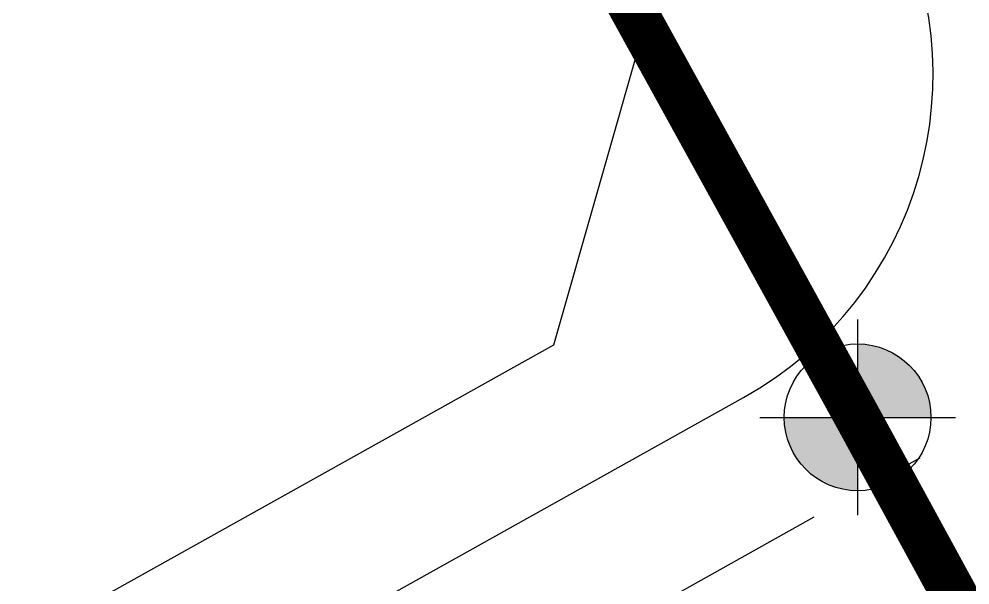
# Model space of a CAD drawing. Header units: millimetres. Extents: x 567980 to 569372, y 2065777 to 2066674.
# Drawn here: x 569114.63 to 569135.21, y 2066363.02 to 2066375.26 of the extents above; entities that cross this region are included whole.
import ezdxf

# ---------------------------------------------------------------- set-up
doc = ezdxf.new("R2010")
doc.units = ezdxf.units.MM
doc.linetypes.add('ACAD_ISO10W100', pattern=[18.5, 12, -3, 0.5, -3])
doc.linetypes.add('HIDDEN', pattern=[0.75, 0.5, -0.25])
doc.layers.add('boDnv', color=54, linetype='Continuous', lineweight=25)
for name, color, linetype in [('BoThamCo', 94, 'Continuous'), ('LogDg', 7, 'Continuous'), ('QH', 7, 'Continuous'), ('RANHGIOI', 2, 'HIDDEN'), ('TimDg', 222, 'Continuous'), ('ViaHeS', 32, 'Continuous')]:
    doc.layers.add(name, color=color, linetype=linetype)

# ---------------------------------------------------------------- blocks, each defined once
blk = doc.blocks.new('moc')
at = {"layer": 'QH', "linetype": 'Continuous'}
h = blk.add_hatch(color=7, dxfattribs=at)
h.paths.add_polyline_path([(0, 0), (0.5292, 0, 0.414214), (0, 0.5292)])
h.paths.add_polyline_path([(-0.5292, 0, 0.414214), (0, -0.5292), (0, 0)])
for p, q in [((0, 0.7056), (0, -0.7056)), ((-0.7056, 0), (0.7056, 0))]:
    blk.add_line(p, q, dxfattribs=at)
blk.add_circle((0, 0), 0.5292, dxfattribs=at)
blk = doc.blocks.new('NEN')
at = {"layer": 'BoThamCo'}
blk.add_lwpolyline([(428.718, -3.481), (430.67, 3.334), (425.842, 12.092), (419.062, 14.034), (356.109, -21.094), (354.179, -27.896), (359.052, -36.629), (365.854, -38.559)], close=True, dxfattribs=at)
at = {"layer": 'LogDg'}
blk.add_lwpolyline([(432.824, -4.625, 0.412716), (435.93, 6.222), (431.102, 14.979, 0.415712), (420.198, 18.103), (354.647, -18.474, 0.414214), (351.559, -29.358), (356.432, -38.091, 0.414214), (367.316, -41.178)], format="xyb", close=True, dxfattribs=at)
at = {"layer": 'RANHGIOI', "color": 1, "ltscale": 9, "const_width": 1}
blk.add_lwpolyline([(-499.271, -471.636), (-50.48, -321.024, 0.050684), (130.425, -239.135), (301.319, -139.843), (460, -51.299, 0.006594), (435.293, -5.051), (303.078, 234.769), (284.672, 225.077), (-55.993, 76.586), (-56.839, 76.223, -0.005137), (-90.743, 62.093)], format="xyb", dxfattribs=at)
at = {"layer": 'TimDg', "linetype": 'ACAD_ISO10W100', "ltscale": 0.75}
blk.add_lwpolyline([(446.462, -0.451), (260.371, -104.289)], dxfattribs=at)
at = {"layer": 'ViaHeS'}
blk.add_lwpolyline([(425.842, 12.092), (419.062, 14.034), (356.109, -21.094), (354.179, -27.896), (359.052, -36.629), (365.854, -38.559), (428.718, -3.481), (430.67, 3.334)], close=True, dxfattribs=at)
at = {"layer": 'QH', "xscale": 3, "yscale": 3, "zscale": 3}
blk.add_blockref('moc', (435.293, -5.051), dxfattribs=at)

msp = doc.modelspace()

# ---------------------------------------------------------------- linework, layer by layer
at = {"layer": 'RANHGIOI', "color": 1, "ltscale": 9, "const_width": 1}
msp.add_lwpolyline([(568198.209, 2065900.061), (568647.001, 2066050.673, 0.050684), (568827.906, 2066132.562), (568998.799, 2066231.855), (569157.481, 2066320.398, 0.006594), (569132.774, 2066366.646), (569000.559, 2066606.466), (568982.152, 2066596.774), (568641.488, 2066448.283), (568640.642, 2066447.92, -0.005137), (568606.738, 2066433.79)], format="xyb", dxfattribs=at)

# ---------------------------------------------------------------- block references
at = {"layer": 'QH', "xscale": 3, "yscale": 3, "zscale": 3}
msp.add_blockref('moc', (569132.774, 2066366.646), dxfattribs=at)

# ---------------------------------------------------------------- next in the draw order: block references
at = {"layer": 'boDnv'}
msp.add_blockref('NEN', (568697.481, 2066371.697), dxfattribs=at)

doc.saveas('drawing.dxf')
